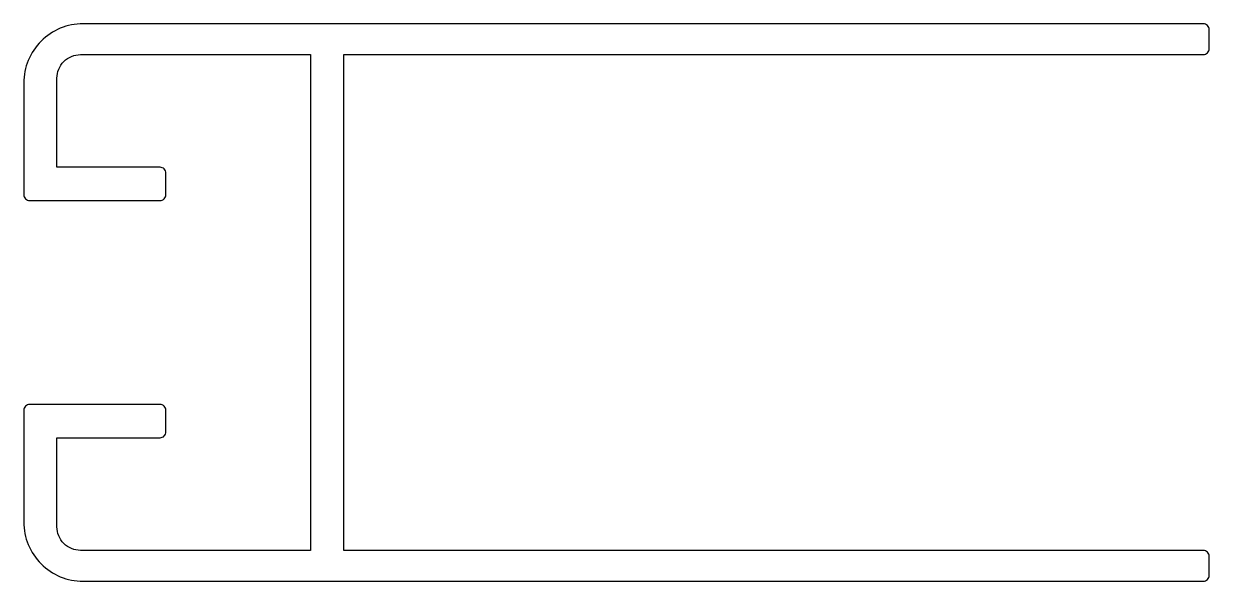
# Model space of a CAD drawing. Extents: x 643.3 to 693.3, y 291.7 to 315.2.
import ezdxf

# ---------------------------------------------------------------- set-up
doc = ezdxf.new("R2010")
doc.units = 0
doc.layers.get('0').update_dxf_attribs({"linetype": 'CONTINUOUS'})

msp = doc.modelspace()

# ---------------------------------------------------------------- linework, layer by layer
msp.add_lwpolyline([(656.831, 313.885), (693.081, 313.885, 0.414214), (693.331, 314.135), (693.331, 314.935, 0.414214), (693.081, 315.185), (645.831, 315.185, 0.414214), (643.331, 312.685), (643.331, 307.985, 0.414214), (643.581, 307.735), (649.081, 307.735, 0.414214), (649.331, 307.985), (649.331, 308.885, 0.414214), (649.081, 309.135), (644.731, 309.135), (644.731, 312.885, -0.414214), (645.731, 313.885), (655.431, 313.885), (655.431, 292.985), (645.731, 292.985, -0.414214), (644.731, 293.985), (644.731, 297.735), (649.081, 297.735, 0.414214), (649.331, 297.985), (649.331, 298.885, 0.414214), (649.081, 299.135), (643.581, 299.135, 0.414214), (643.331, 298.885), (643.331, 294.185, 0.414214), (645.831, 291.685), (693.081, 291.685, 0.414214), (693.331, 291.935), (693.331, 292.735, 0.414214), (693.081, 292.985), (656.831, 292.985)], format="xyb", close=True)

doc.saveas('drawing.dxf')
